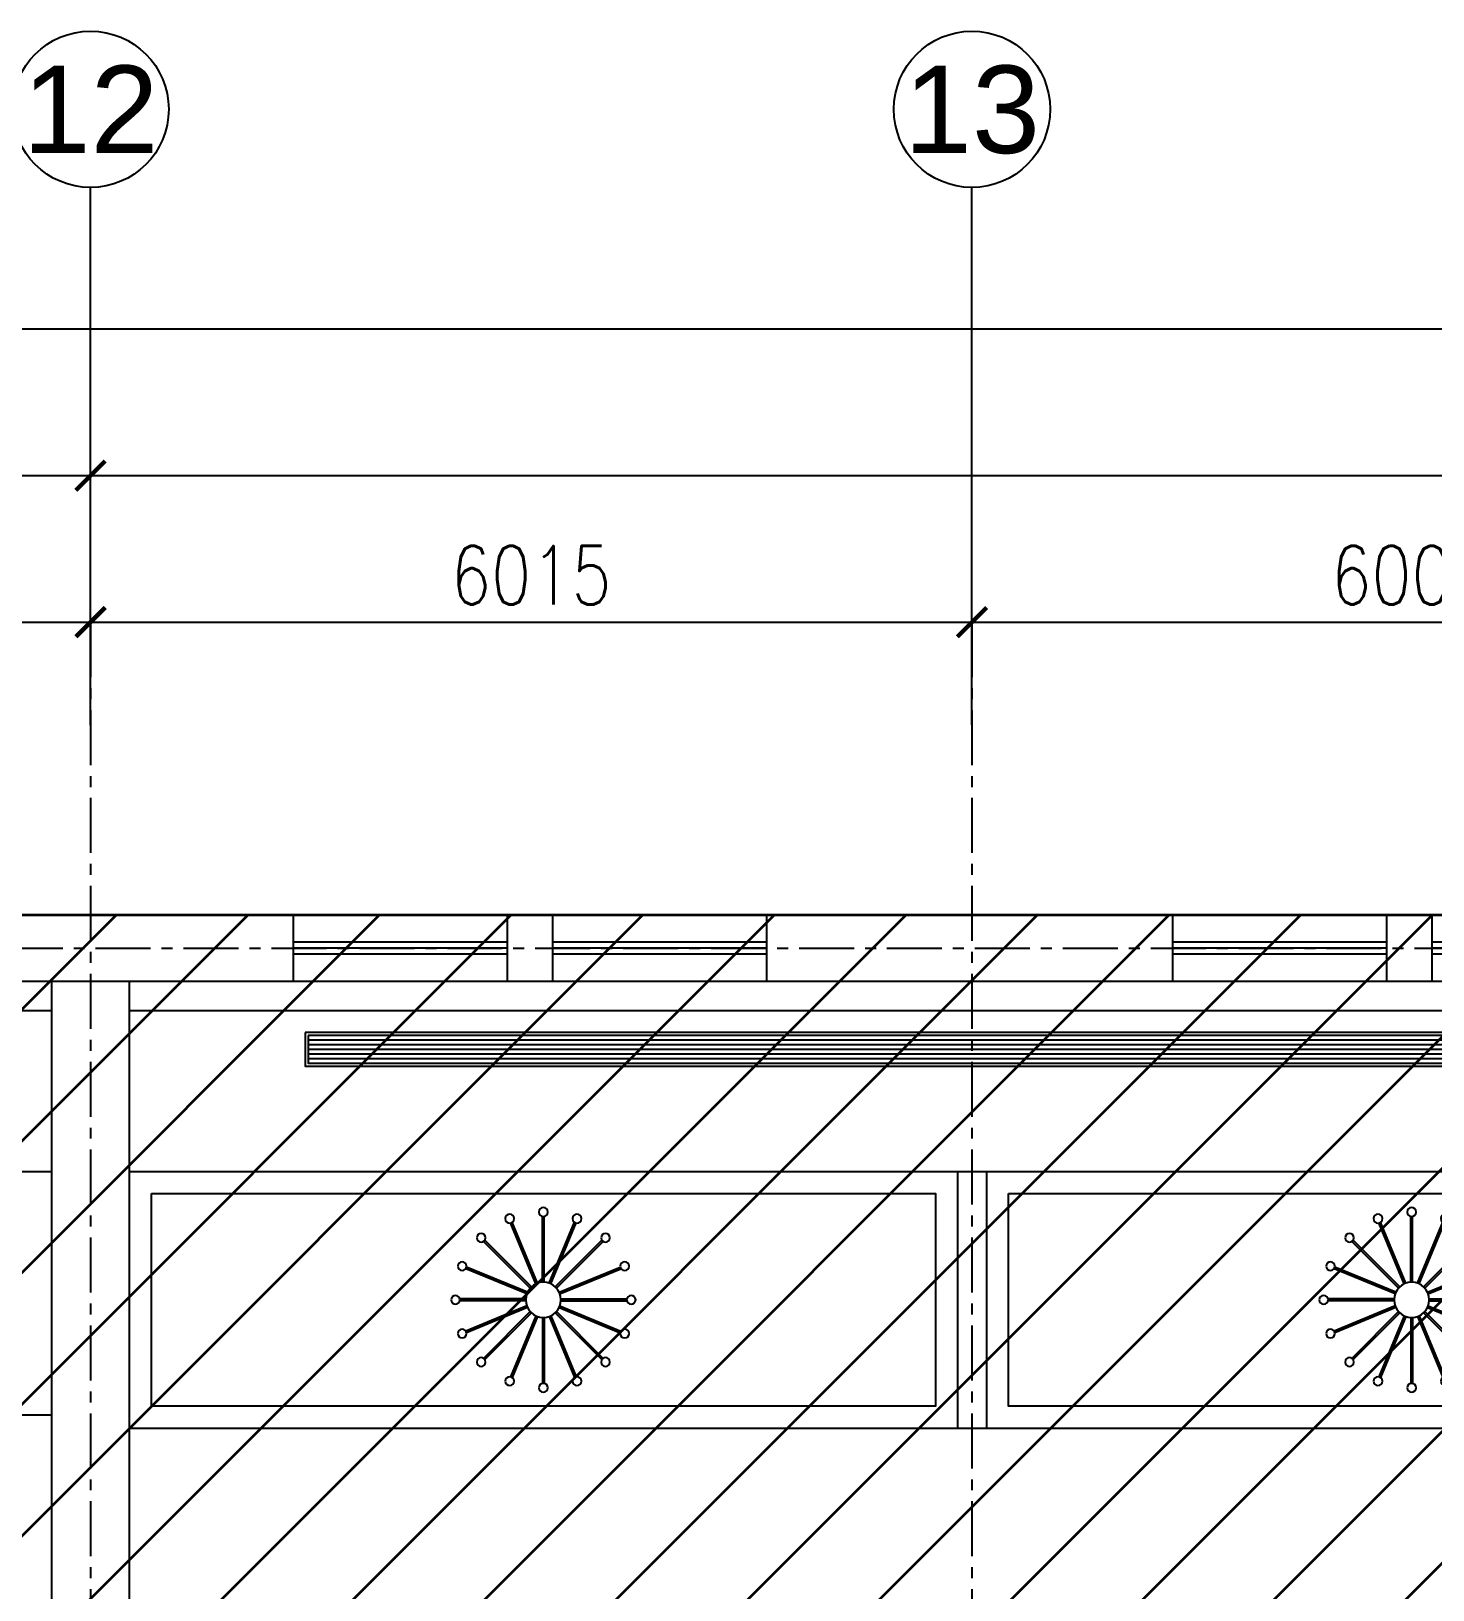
# Model space of a CAD drawing. Header units: millimetres. Extents: x -6033 to 120673, y -816267322945 to 90533.
# Drawn here: x 65960 to 75525, y 79896 to 90533 of the extents above; entities that cross this region are included whole.
import ezdxf
from ezdxf.enums import TextEntityAlignment as Align

# ---------------------------------------------------------------- set-up
doc = ezdxf.new("R2010")
doc.units = ezdxf.units.MM
doc.linetypes.add('I-AR$0$CENTER', pattern=[2, 1.25, -0.25, 0.25, -0.25])
doc.layers.get('DefPoints').update_dxf_attribs({"color": 250})
for name, color, linetype in [('I-AR$0$0-建-轴号', 1, 'Continuous'), ('I-AR$0$1-窗', 2, 'Continuous'), ('I-AR$0$AXIS_TEXT', 7, 'Continuous'), ('I-AR$0$D-BASE-WALL', 4, 'Continuous'), ('I-AR$0$GZET_DIM_1-200_平面尺寸标注', 1, 'Continuous'), ('I-CEILING$0$0-LIGHT-RC', 1, 'Continuous'), ('I-CEILING$0$2-天花', 5, 'Continuous'), ('I-CEILING$0$I-RCP-AIR', 64, 'Continuous'), ('I-CEILING$0$I-RCP-COVER', 10, 'Continuous')]:
    doc.layers.add(name, color=color, linetype=linetype)
doc.layers.add('I-AR$0$GZET_COL_GRID_1-200_轴线', color=8, linetype='I-AR$0$CENTER', lineweight=25)
doc.layers.add('I-AR$0$I-SCOPE', color=252, linetype='Continuous', lineweight=35)
doc.styles.add('I-AR$0$GZET-DIMT', font='romans.shx', dxfattribs={"width": 0.8})
doc.styles.add('I-AR$0$GZET-HT', font='arial.ttf', dxfattribs={"width": 0.8})
doc.styles.add('I-CEILING$0$黑体', font='simhei.ttf', dxfattribs={"height": 600})
doc.dimstyles.new('I-AR$0$GZET_200', dxfattribs={"dimscale": 200, "dimtxt": 2, "dimasz": 1, "dimexe": 1, "dimexo": 1.5, "dimgap": 0.6, "dimtad": 1, "dimdec": 0, "dimrnd": 0.005, "dimzin": 0, "dimdsep": 46, "dimtxsty": 'I-AR$0$GZET-DIMT', "dimblk": 'I-AR$0$_ArchTick', "dimcen": 0.125, "dimclrd": 1, "dimclre": 1, "dimclrt": 2, "dimadec": 0, "dimazin": 0, "dimtfac": 1, "dimtdec": 0, "dimtix": 1, "dimtmove": 2, "dimatfit": 3, "dimldrblk": 'I-AR$0$_Dot', "dimfxl": 1, "dimtvp": 1, "dimtolj": 1, "dimtzin": 0, "dimarcsym": 0})

# ---------------------------------------------------------------- blocks, each defined once
blk = doc.blocks.new('I-AR$0$chuanghu1')
for p, q in [((0, 3230), (450, 3230)), ((0, 1770), (450, 1770)), ((0, 1460), (450, 1460)), ((0, 0), (450, 0))]:
    blk.add_line(p, q)
at = {"layer": 'I-AR$0$1-窗'}
for p, q in [((185, 3230), (185, 1770)), ((225, 3230), (225, 1770)), ((265, 3230), (265, 1770)), ((185, 1460), (185, 0)), ((225, 1460), (225, 0)), ((265, 1460), (265, 0))]:
    blk.add_line(p, q, dxfattribs=at)
blk = doc.blocks.new('I-AR$0$_ArchTick')
at = {"color": 2, "linetype": 'ByBlock', "const_width": 0.15}
blk.add_lwpolyline([(-0.5, -0.5), (0.5, 0.5)], dxfattribs=at)
blk = doc.blocks.new('*D269')
at = {"layer": 'DefPoints', "color": 0, "transparency": 16777216}
for p in [(66365, 86500), (61380, 85500), (66365, 85500)]:
    blk.add_point(p, dxfattribs=at)
at = {"layer": 'I-AR$0$GZET_DIM_1-200_平面尺寸标注', "color": 1, "lineweight": -2, "transparency": 16777216}
for p, q in [((61380, 85800), (61380, 86700)), ((66365, 85800), (66365, 86700)), ((61380, 86500), (66365, 86500))]:
    blk.add_line(p, q, dxfattribs=at)
at = {"layer": 'I-AR$0$GZET_DIM_1-200_平面尺寸标注', "color": 1, "lineweight": -2, "transparency": 16777216, "xscale": 200, "yscale": 200, "zscale": 200, "rotation": 180}
blk.add_blockref('I-AR$0$_ArchTick', (61380, 86500), dxfattribs=at)
at = {"layer": 'I-AR$0$GZET_DIM_1-200_平面尺寸标注', "color": 1, "lineweight": -2, "transparency": 16777216, "xscale": 200, "yscale": 200, "zscale": 200}
blk.add_blockref('I-AR$0$_ArchTick', (66365, 86500), dxfattribs=at)
at = {"layer": 'I-AR$0$GZET_DIM_1-200_平面尺寸标注', "color": 2, "transparency": 16777216, "insert": (63872.5, 86820), "char_height": 400, "attachment_point": 5, "style": 'I-AR$0$GZET-DIMT'}
blk.add_mtext('\\A1;4985', dxfattribs=at)
blk = doc.blocks.new('I-AR$0$_Dot')
at = {"color": 0, "linetype": 'ByBlock', "lineweight": -2}
blk.add_line((-0.5, 0), (-1, 0), dxfattribs=at)
at = {"color": 0, "linetype": 'ByBlock', "const_width": 0.5}
blk.add_lwpolyline([(-0.25, 0, 1), (0.25, 0, 1)], format="xyb", close=True, dxfattribs=at)
blk = doc.blocks.new('*D270')
at = {"layer": 'DefPoints', "color": 0, "transparency": 16777216}
for p in [(72380, 86500), (66365, 85500), (72380, 85500)]:
    blk.add_point(p, dxfattribs=at)
at = {"layer": 'I-AR$0$GZET_DIM_1-200_平面尺寸标注', "color": 1, "lineweight": -2, "transparency": 16777216}
for p, q in [((66365, 85800), (66365, 86700)), ((72380, 85800), (72380, 86700)), ((66365, 86500), (72380, 86500))]:
    blk.add_line(p, q, dxfattribs=at)
at = {"layer": 'I-AR$0$GZET_DIM_1-200_平面尺寸标注', "color": 1, "lineweight": -2, "transparency": 16777216, "xscale": 200, "yscale": 200, "zscale": 200, "rotation": 180}
blk.add_blockref('I-AR$0$_ArchTick', (66365, 86500), dxfattribs=at)
at = {"layer": 'I-AR$0$GZET_DIM_1-200_平面尺寸标注', "color": 1, "lineweight": -2, "transparency": 16777216, "xscale": 200, "yscale": 200, "zscale": 200}
blk.add_blockref('I-AR$0$_ArchTick', (72380, 86500), dxfattribs=at)
at = {"layer": 'I-AR$0$GZET_DIM_1-200_平面尺寸标注', "color": 2, "transparency": 16777216, "insert": (69372.5, 86820), "char_height": 400, "attachment_point": 5, "style": 'I-AR$0$GZET-DIMT'}
blk.add_mtext('\\A1;6015', dxfattribs=at)
blk = doc.blocks.new('*D271')
at = {"layer": 'DefPoints', "color": 0, "transparency": 16777216}
for p in [(78380, 86500), (72380, 85500), (78380, 85500)]:
    blk.add_point(p, dxfattribs=at)
at = {"layer": 'I-AR$0$GZET_DIM_1-200_平面尺寸标注', "color": 1, "lineweight": -2, "transparency": 16777216}
for p, q in [((72380, 85800), (72380, 86700)), ((78380, 85800), (78380, 86700)), ((72380, 86500), (78380, 86500))]:
    blk.add_line(p, q, dxfattribs=at)
at = {"layer": 'I-AR$0$GZET_DIM_1-200_平面尺寸标注', "color": 1, "lineweight": -2, "transparency": 16777216, "xscale": 200, "yscale": 200, "zscale": 200, "rotation": 180}
blk.add_blockref('I-AR$0$_ArchTick', (72380, 86500), dxfattribs=at)
at = {"layer": 'I-AR$0$GZET_DIM_1-200_平面尺寸标注', "color": 1, "lineweight": -2, "transparency": 16777216, "xscale": 200, "yscale": 200, "zscale": 200}
blk.add_blockref('I-AR$0$_ArchTick', (78380, 86500), dxfattribs=at)
at = {"layer": 'I-AR$0$GZET_DIM_1-200_平面尺寸标注', "color": 2, "transparency": 16777216, "insert": (75380, 86820), "char_height": 400, "attachment_point": 5, "style": 'I-AR$0$GZET-DIMT'}
blk.add_mtext('\\A1;6000', dxfattribs=at)
blk = doc.blocks.new('I-AR$0$_AXISO')
blk.add_circle((0, 0), 0.5)
at = {"layer": 'I-AR$0$AXIS_TEXT', "style": 'I-AR$0$GZET-HT'}
blk.add_attdef('A', text='', height=0.56, dxfattribs=at).set_placement((0, 0), align=Align.MIDDLE_CENTER)
blk = doc.blocks.new('*D242')
at = {"layer": 'DefPoints', "color": 0, "transparency": 16777216}
for p in [(66365, 87500), (48360, 85575), (66365, 85497)]:
    blk.add_point(p, dxfattribs=at)
at = {"layer": 'I-AR$0$GZET_DIM_1-200_平面尺寸标注', "color": 1, "lineweight": -2, "transparency": 16777216}
for p, q in [((48360, 85875), (48360, 87700)), ((66365, 85797), (66365, 87700)), ((48360, 87500), (66365, 87500))]:
    blk.add_line(p, q, dxfattribs=at)
at = {"layer": 'I-AR$0$GZET_DIM_1-200_平面尺寸标注', "color": 1, "lineweight": -2, "transparency": 16777216, "xscale": 200, "yscale": 200, "zscale": 200, "rotation": 180}
blk.add_blockref('I-AR$0$_ArchTick', (48360, 87500), dxfattribs=at)
at = {"layer": 'I-AR$0$GZET_DIM_1-200_平面尺寸标注', "color": 1, "lineweight": -2, "transparency": 16777216, "xscale": 200, "yscale": 200, "zscale": 200}
blk.add_blockref('I-AR$0$_ArchTick', (66365, 87500), dxfattribs=at)
at = {"layer": 'I-AR$0$GZET_DIM_1-200_平面尺寸标注', "color": 2, "transparency": 16777216, "insert": (57363, 87820), "char_height": 400, "attachment_point": 5, "style": 'I-AR$0$GZET-DIMT'}
blk.add_mtext('\\A1;18005', dxfattribs=at)
blk = doc.blocks.new('*D243')
at = {"layer": 'DefPoints', "color": 0, "transparency": 16777216}
for p in [(90390, 87500), (66365, 85497), (90390, 85420)]:
    blk.add_point(p, dxfattribs=at)
at = {"layer": 'I-AR$0$GZET_DIM_1-200_平面尺寸标注', "color": 1, "lineweight": -2, "transparency": 16777216}
for p, q in [((66365, 85797), (66365, 87700)), ((90390, 85720), (90390, 87700)), ((66365, 87500), (90390, 87500))]:
    blk.add_line(p, q, dxfattribs=at)
at = {"layer": 'I-AR$0$GZET_DIM_1-200_平面尺寸标注', "color": 1, "lineweight": -2, "transparency": 16777216, "xscale": 200, "yscale": 200, "zscale": 200, "rotation": 180}
blk.add_blockref('I-AR$0$_ArchTick', (66365, 87500), dxfattribs=at)
at = {"layer": 'I-AR$0$GZET_DIM_1-200_平面尺寸标注', "color": 1, "lineweight": -2, "transparency": 16777216, "xscale": 200, "yscale": 200, "zscale": 200}
blk.add_blockref('I-AR$0$_ArchTick', (90390, 87500), dxfattribs=at)
at = {"layer": 'I-AR$0$GZET_DIM_1-200_平面尺寸标注', "color": 2, "transparency": 16777216, "insert": (78378, 87820), "char_height": 400, "attachment_point": 5, "style": 'I-AR$0$GZET-DIMT'}
blk.add_mtext('\\A1;24025', dxfattribs=at)
blk = doc.blocks.new('*D246')
at = {"layer": 'DefPoints', "color": 0, "transparency": 16777216}
for p in [(225, 88500), (225, 85268), (114415, 85060)]:
    blk.add_point(p, dxfattribs=at)
at = {"layer": 'I-AR$0$GZET_DIM_1-200_平面尺寸标注', "color": 1, "lineweight": -2, "transparency": 16777216}
for p, q in [((225, 85568), (225, 88700)), ((114415, 85360), (114415, 88700)), ((114415, 88500), (225, 88500))]:
    blk.add_line(p, q, dxfattribs=at)
at = {"layer": 'I-AR$0$GZET_DIM_1-200_平面尺寸标注', "color": 1, "lineweight": -2, "transparency": 16777216, "xscale": 200, "yscale": 200, "zscale": 200, "rotation": 180}
blk.add_blockref('I-AR$0$_ArchTick', (225, 88500), dxfattribs=at)
at = {"layer": 'I-AR$0$GZET_DIM_1-200_平面尺寸标注', "color": 1, "lineweight": -2, "transparency": 16777216, "xscale": 200, "yscale": 200, "zscale": 200}
blk.add_blockref('I-AR$0$_ArchTick', (114415, 88500), dxfattribs=at)
at = {"layer": 'I-AR$0$GZET_DIM_1-200_平面尺寸标注', "color": 2, "transparency": 16777216, "insert": (57320, 88820), "char_height": 400, "attachment_point": 5, "style": 'I-AR$0$GZET-DIMT'}
blk.add_mtext('\\A1;114190', dxfattribs=at)
blk = doc.blocks.new('*U574')
at = {"layer": 'I-CEILING$0$2-天花'}
h = blk.add_hatch(dxfattribs=at)
h.set_pattern_fill('LINE', color=8, scale=10, angle=90)
h.set_pattern_definition([(90, (-210, 20220), (-31.75, 2e-15), [])])
h.paths.add_polyline_path([(-210, 20), (-20, 20), (-20, 21180), (-210, 21180)])
at = {"layer": 'I-CEILING$0$2-天花', "color": 8}
for points in [[(-230, 0), (0, 0), (0, 21200), (-230, 21200)], [(-210, 20), (-20, 20), (-20, 21180), (-210, 21180)]]:
    blk.add_lwpolyline(points, close=True, dxfattribs=at)
blk = doc.blocks.new('I-CEILING$0$CTD1')
at = {"layer": 'I-CEILING$0$0-LIGHT-RC'}
for p, q in [((-10, 200), (-10, 951)), ((10, 200), (10, 951))]:
    blk.add_line(p, q, dxfattribs=at)
blk.add_circle((0, 1000), 50, dxfattribs=at)
blk = doc.blocks.new('*U559')
at = {"layer": 'I-CEILING$0$2-天花'}
blk.add_blockref('I-CEILING$0$CTD1', (0, -625), dxfattribs=at)
blk = doc.blocks.new('*U560')
at = {"layer": 'I-CEILING$0$0-LIGHT-RC', "color": 0, "linetype": 'ByBlock', "lineweight": -2, "transparency": 16777216}
blk.add_blockref('*U559', (9734, 4570), dxfattribs=at)
for p, rotation in [((9495, 4523), 22.5), ((9973, 4523), 337.5000000000001), ((9292, 4387), 45), ((10176, 4387), 315), ((9157, 4185), 67.5), ((10312, 4185), 292.5000000000001), ((9109, 3945), 90), ((9157, 3706), 112.5), ((10312, 3706), 247.5), ((10359, 3945), 270), ((9292, 3504), 135), ((9495, 3368), 157.5), ((9734, 3321), 180), ((9973, 3368), 202.5), ((10176, 3504), 225)]:
    blk.add_blockref('*U559', p, dxfattribs=dict(at, rotation=rotation))
blk = doc.blocks.new('I-CEILING$0$1米吊灯')
at = {"layer": 'I-CEILING$0$0-LIGHT-RC'}
blk.add_circle((0, 0), 200, dxfattribs=at)
blk.add_blockref('*U560', (-9734, -3945), dxfattribs=at)
blk = doc.blocks.new('I-CEILING$0$K_1229142899')
at = {"layer": 'I-CEILING$0$I-RCP-COVER'}
for p, q in [((-8465, -670), (9005, -670)), ((-8475, -1770), (9005, -1770)), ((-8475, -3430), (9005, -3430))]:
    blk.add_line(p, q, dxfattribs=at)
at = {"layer": 'I-CEILING$0$I-RCP-COVER', "color": 8}
for p, q in [((9535, -670), (33085, -670)), ((9535, -1770), (33085, -1770)), ((15185, -1770), (15185, -3520)), ((15385, -1770), (15385, -3520)), ((9535, -3520), (33085, -3520))]:
    blk.add_line(p, q, dxfattribs=at)
for points in [[(9685, -1920), (15035, -1920), (15035, -3370), (9685, -3370)], [(15535, -1920), (21035, -1920), (21035, -3370), (15535, -3370)]]:
    blk.add_lwpolyline(points, close=True, dxfattribs=at)
at = {"layer": 'I-CEILING$0$0-LIGHT-RC', "color": 8, "xscale": -0.6, "yscale": 0.6, "zscale": 0.6, "rotation": 180}
for p in [(12360, -2645), (18285, -2645)]:
    blk.add_blockref('I-CEILING$0$1米吊灯', p, dxfattribs=at)
at = {"layer": 'I-CEILING$0$I-RCP-COVER', "color": 8, "rotation": 270}
blk.add_blockref('*U574', (10735, -1050), dxfattribs=at)
blk = doc.blocks.new('I-CEILING')
at = {"layer": 'I-CEILING$0$I-RCP-COVER'}
blk.add_blockref('I-CEILING$0$K_1229142899', (57095, 84520), dxfattribs=at)
at = {"layer": 'I-CEILING$0$I-RCP-AIR', "style": 'I-CEILING$0$黑体'}
for tag, p in [('R', (61966, 71749)), ('R', (61966, 66925)), ('R', (51736, 63925)), ('R', (62976, 63925)), ('S', (56434, 63065))]:
    blk.add_attdef(tag, text='', height=100, dxfattribs=at).set_placement(p, align=Align.MIDDLE_CENTER)
blk = doc.blocks.new('I-AR$0$海龙_1211170131')
at = {"layer": 'I-AR$0$0-建-轴号', "linetype": 'Continuous'}
for p, q in [((66140, 86275), (66140, 89241.7)), ((72155, 86275), (72155, 89241.7))]:
    blk.add_line(p, q, dxfattribs=at)
at = {"layer": 'I-AR$0$GZET_COL_GRID_1-200_轴线', "ltscale": 300}
for p, q in [((66140, 86275), (66140, 59995)), ((72155, 86275), (72155, 63715)), ((-2225, 84050), (116415, 84050))]:
    blk.add_line(p, q, dxfattribs=at)
at = {"layer": 'I-AR$0$0-建-轴号', "linetype": 'Continuous', "xscale": 1066.666666666667, "yscale": 1066.666666666667, "zscale": 0.6666666666666664}
for p, values in [((66140, 89775), {'A': '12'}), ((72155, 89775), {'A': '13'})]:
    blk.add_blockref('I-AR$0$_AXISO', p, dxfattribs=at).add_auto_attribs(values)
at = {"layer": 'I-AR$0$GZET_DIM_1-200_平面尺寸标注'}
for base, p1, p2, picture, middle in [((0, 88275), (114190, 84835.2), (0, 85043.1), '*D246', (57095, 88595)), ((66140, 87275), (48135, 85349.6), (66140, 85272.1), '*D242', (57137.5, 87595)), ((90165, 87275), (66140, 85272.1), (90165, 85195.5), '*D243', (78152.5, 87595)), ((66140, 86275), (61155, 85275), (66140, 85275), '*D269', (63647.5, 86595)), ((72155, 86275), (66140, 85275), (72155, 85275), '*D270', (69147.5, 86595)), ((78155, 86275), (72155, 85275), (78155, 85275), '*D271', (75155, 86595))]:
    dim = blk.add_linear_dim(base=base, p1=p1, p2=p2, dimstyle='I-AR$0$GZET_200', dxfattribs=at)
    dim.commit()
    dim.dimension.update_dxf_attribs({"geometry": picture, "text_midpoint": middle, "insert": (-225, -225)})
blk = doc.blocks.new('I-AR')
at = {"layer": 'I-AR$0$I-SCOPE'}
h = blk.add_hatch(dxfattribs=at)
h.set_pattern_fill('ANSI31', color=256, scale=200)
h.paths.add_polyline_path([(63300, 72640), (66630, 72640), (66630, 70889), (90600, 70890), (90600, 66390), (96650, 66390), (96650, 24876), (18340, 24876), (18340, 66390), (48090, 66390), (48090, 72640), (51400, 72640), (51400, 72650), (52870, 72650), (52870, 72640), (55240, 72640), (55240, 72790), (59460, 72790), (59460, 72640), (61830, 72640), (61830, 72650), (63300, 72650)], flags=16)
h.paths.add_polyline_path([(7330, 0), (7330, -1770), (11180, -1770), (11180, 0), (18450, 0), (18450, 2900), (27550, 2900), (27550, 18090), (37037, 18090), (37037, 17350), (96200, 17350), (96200, 18120), (114640, 18120), (114640, 84500), (0, 84500), (0, 0)])
at = {"layer": 'I-AR$0$D-BASE-WALL'}
for p, q in [((0, 84500), (91820, 84500)), ((450, 84050), (91820, 84050)), ((66100, 78020), (66100, 84050)), ((66630, 78020), (66630, 84050))]:
    blk.add_line(p, q, dxfattribs=at)
at = {"layer": 'I-AR$0$I-SCOPE'}
blk.add_lwpolyline([(7330, 0), (7330, -1770), (11180, -1770), (11180, 0), (18450, 0), (18450, 2900), (27550, 2900), (27550, 18090), (37037, 18090), (37037, 17350), (96200, 17350), (96200, 18120), (114640, 18120), (114640, 84500), (0, 84500), (0, 0)], close=True, dxfattribs=at)
at = {"layer": 'I-AR$0$D-BASE-WALL', "rotation": 270}
for p in [(67748, 84500), (73748, 84500)]:
    blk.add_blockref('I-AR$0$chuanghu1', p, dxfattribs=at)
at = {"layer": 'I-AR$0$GZET_COL_GRID_1-200_轴线'}
blk.add_blockref('I-AR$0$海龙_1211170131', (225, 225), dxfattribs=at)

msp = doc.modelspace()

# ---------------------------------------------------------------- block references
msp.add_blockref('I-AR', (0, 0))

# ---------------------------------------------------------------- next in the draw order: block references
msp.add_blockref('I-CEILING', (0, 0))

doc.saveas('drawing.dxf')
